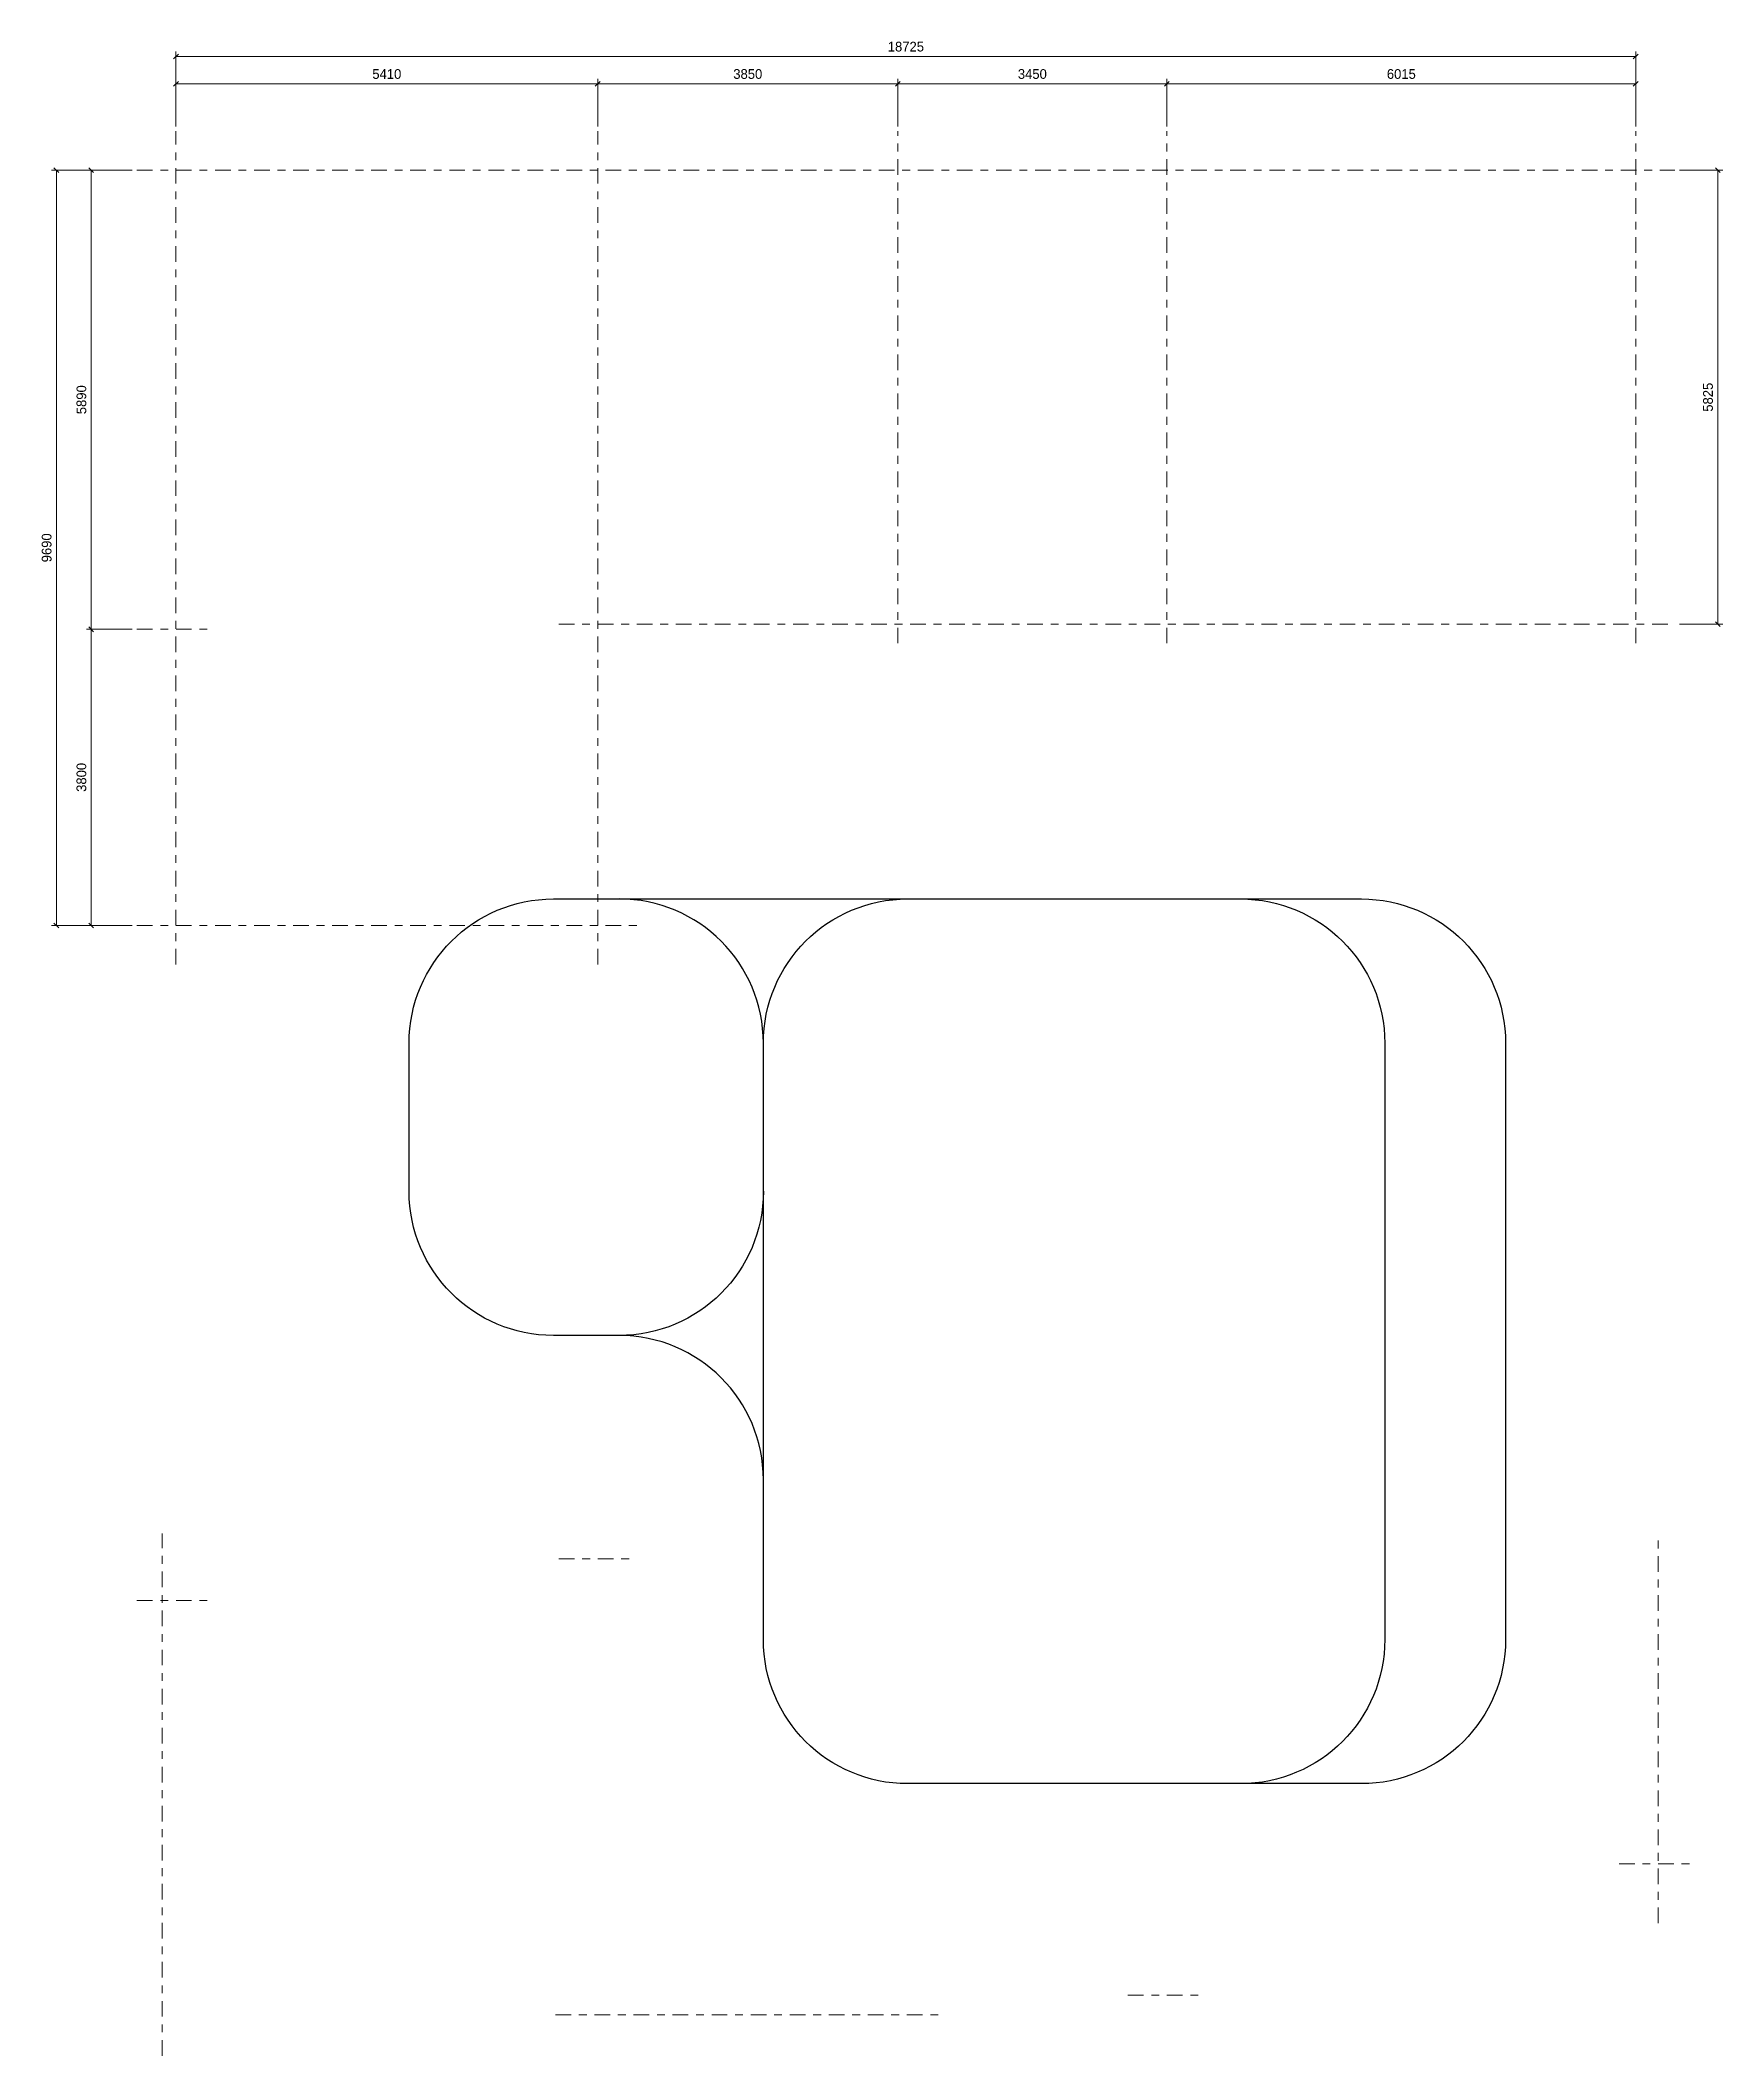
# Model space of a CAD drawing. Header units: metres. Extents: x -0.5 to 21.1, y -24.4 to 1.5.
import ezdxf

# ---------------------------------------------------------------- set-up
doc = ezdxf.new("R2010")
doc.units = ezdxf.units.M
doc.header["$MEASUREMENT"] = 0
doc.linetypes.add('DGN Style 4', pattern=[0.401109, 0.200429, -0.100215, 0.000250537, -0.100215])
for name, color, linetype, lineweight in [('A7_105001', 7, 'Continuous', 0), ('F8_123001', 7, 'Continuous', 0), ('LY_151001_2D', 7, 'Continuous', 0)]:
    doc.layers.add(name, color=color, linetype=linetype, lineweight=lineweight)
doc.styles.add('Style-INTL_ISO', font='INTL_ISO.shx')
doc.dimstyles.new('Bem_1_50_2.5mm', dxfattribs={"dimtxt": 0.125, "dimasz": 0.0625, "dimexe": 0.0625, "dimexo": 0.0625, "dimgap": 0.0625, "dimtad": 1, "dimdec": 0, "dimlfac": 1000, "dimzin": 11, "dimdsep": 46, "dimtxsty": 'Style-INTL_ISO', "dimblk": 'TerminatorOpen', "dimcen": 0, "dimclrd": 7, "dimclre": 7, "dimadec": 4, "dimazin": 3, "dimtfac": 1, "dimtdec": 0, "dimtmove": 0, "dimatfit": 1, "dimldrblk": 'TerminatorOpen', "dimfxl": 1, "dimfrac": 2, "dimtolj": 1, "dimtzin": 11, "dimlwd": 0, "dimlwe": 0, "dimarcsym": 0})

# ---------------------------------------------------------------- blocks, each defined once
blk = doc.blocks.new('_Oblique')
at = {"color": 0, "linetype": 'ByBlock', "lineweight": -2}
blk.add_line((0.5, 0.5), (-0.5, -0.5), dxfattribs=at)
blk = doc.blocks.new('*D12')
at = {"layer": 'A7_105001', "color": 7, "linetype": 'Continuous', "lineweight": 0, "transparency": 16777216}
for p, q in [((1.271, 0.357), (1.271, 0.966)), ((1.271, 0.903), (6.681, 0.903)), ((6.681, 0.357), (6.681, 0.966))]:
    blk.add_line(p, q, dxfattribs=at)
at = {"layer": 'Defpoints', "color": 0, "linetype": 'Continuous', "transparency": 16777216}
for p in [(6.681, 0.903), (1.271, 0.295), (6.681, 0.295)]:
    blk.add_point(p, dxfattribs=at)
at = {"layer": 'A7_105001', "color": 7, "linetype": 'Continuous', "lineweight": 0, "transparency": 16777216, "xscale": 0.0625, "yscale": 0.0625, "zscale": 0.0625, "rotation": 180}
blk.add_blockref('_Oblique', (1.271, 0.903), dxfattribs=at)
at = {"layer": 'A7_105001', "color": 7, "linetype": 'Continuous', "lineweight": 0, "transparency": 16777216, "xscale": 0.0625, "yscale": 0.0625, "zscale": 0.0625}
blk.add_blockref('_Oblique', (6.681, 0.903), dxfattribs=at)
at = {"layer": 'A7_105001', "color": 0, "linetype": 'Continuous', "lineweight": 0, "transparency": 16777216, "insert": (3.976, 1.028), "char_height": 0.125, "attachment_point": 5, "style": 'Style-INTL_ISO'}
blk.add_mtext('\\A1;5410', dxfattribs=at)
blk = doc.blocks.new('TerminatorOpen')
at = {"color": 0, "linetype": 'ByBlock', "lineweight": -2}
for q in [(-1, 0.5), (-1, 0), (-1, -0.5)]:
    blk.add_line((0, 0), q, dxfattribs=at)
blk = doc.blocks.new('*D9')
at = {"layer": 'A7_105001', "color": 7, "linetype": 'Continuous', "lineweight": 0, "transparency": 16777216}
for p, q in [((6.681, 0.357), (6.681, 0.966)), ((6.681, 0.903), (10.531, 0.903)), ((10.531, 0.357), (10.531, 0.966))]:
    blk.add_line(p, q, dxfattribs=at)
at = {"layer": 'Defpoints', "color": 0, "linetype": 'Continuous', "transparency": 16777216}
for p in [(10.531, 0.903), (6.681, 0.295), (10.531, 0.295)]:
    blk.add_point(p, dxfattribs=at)
at = {"layer": 'A7_105001', "color": 7, "linetype": 'Continuous', "lineweight": 0, "transparency": 16777216, "xscale": 0.0625, "yscale": 0.0625, "zscale": 0.0625, "rotation": 180}
blk.add_blockref('_Oblique', (6.681, 0.903), dxfattribs=at)
at = {"layer": 'A7_105001', "color": 7, "linetype": 'Continuous', "lineweight": 0, "transparency": 16777216, "xscale": 0.0625, "yscale": 0.0625, "zscale": 0.0625}
blk.add_blockref('_Oblique', (10.531, 0.903), dxfattribs=at)
at = {"layer": 'A7_105001', "color": 0, "linetype": 'Continuous', "lineweight": 0, "transparency": 16777216, "insert": (8.606, 1.028), "char_height": 0.125, "attachment_point": 5, "style": 'Style-INTL_ISO'}
blk.add_mtext('\\A1;3850', dxfattribs=at)
blk = doc.blocks.new('*D10')
at = {"layer": 'A7_105001', "color": 7, "linetype": 'Continuous', "lineweight": 0, "transparency": 16777216}
for p, q in [((10.531, 0.357), (10.531, 0.966)), ((10.531, 0.903), (13.981, 0.903)), ((13.981, 0.357), (13.981, 0.966))]:
    blk.add_line(p, q, dxfattribs=at)
at = {"layer": 'Defpoints', "color": 0, "linetype": 'Continuous', "transparency": 16777216}
for p in [(13.981, 0.903), (10.531, 0.295), (13.981, 0.295)]:
    blk.add_point(p, dxfattribs=at)
at = {"layer": 'A7_105001', "color": 7, "linetype": 'Continuous', "lineweight": 0, "transparency": 16777216, "xscale": 0.0625, "yscale": 0.0625, "zscale": 0.0625, "rotation": 180}
blk.add_blockref('_Oblique', (10.531, 0.903), dxfattribs=at)
at = {"layer": 'A7_105001', "color": 7, "linetype": 'Continuous', "lineweight": 0, "transparency": 16777216, "xscale": 0.0625, "yscale": 0.0625, "zscale": 0.0625}
blk.add_blockref('_Oblique', (13.981, 0.903), dxfattribs=at)
at = {"layer": 'A7_105001', "color": 0, "linetype": 'Continuous', "lineweight": 0, "transparency": 16777216, "insert": (12.256, 1.028), "char_height": 0.125, "attachment_point": 5, "style": 'Style-INTL_ISO'}
blk.add_mtext('\\A1;3450', dxfattribs=at)
blk = doc.blocks.new('*D11')
at = {"layer": 'A7_105001', "color": 7, "linetype": 'Continuous', "lineweight": 0, "transparency": 16777216}
for p, q in [((13.981, 0.357), (13.981, 0.966)), ((13.981, 0.903), (19.996, 0.903)), ((19.996, 0.357), (19.996, 0.966))]:
    blk.add_line(p, q, dxfattribs=at)
at = {"layer": 'Defpoints', "color": 0, "linetype": 'Continuous', "transparency": 16777216}
for p in [(19.996, 0.903), (13.981, 0.295), (19.996, 0.295)]:
    blk.add_point(p, dxfattribs=at)
at = {"layer": 'A7_105001', "color": 7, "linetype": 'Continuous', "lineweight": 0, "transparency": 16777216, "xscale": 0.0625, "yscale": 0.0625, "zscale": 0.0625, "rotation": 180}
blk.add_blockref('_Oblique', (13.981, 0.903), dxfattribs=at)
at = {"layer": 'A7_105001', "color": 7, "linetype": 'Continuous', "lineweight": 0, "transparency": 16777216, "xscale": 0.0625, "yscale": 0.0625, "zscale": 0.0625}
blk.add_blockref('_Oblique', (19.996, 0.903), dxfattribs=at)
at = {"layer": 'A7_105001', "color": 0, "linetype": 'Continuous', "lineweight": 0, "transparency": 16777216, "insert": (16.989, 1.028), "char_height": 0.125, "attachment_point": 5, "style": 'Style-INTL_ISO'}
blk.add_mtext('\\A1;6015', dxfattribs=at)
blk = doc.blocks.new('*D13')
at = {"layer": 'A7_105001', "color": 7, "linetype": 'Continuous', "lineweight": 0, "transparency": 16777216}
for p, q in [((1.271, 0.357), (1.271, 1.316)), ((19.996, 0.357), (19.996, 1.316)), ((19.996, 1.254), (1.271, 1.254))]:
    blk.add_line(p, q, dxfattribs=at)
at = {"layer": 'Defpoints', "color": 0, "linetype": 'Continuous', "transparency": 16777216}
for p in [(1.271, 1.254), (1.271, 0.295), (19.996, 0.295)]:
    blk.add_point(p, dxfattribs=at)
at = {"layer": 'A7_105001', "color": 7, "linetype": 'Continuous', "lineweight": 0, "transparency": 16777216, "xscale": 0.0625, "yscale": 0.0625, "zscale": 0.0625, "rotation": 180}
blk.add_blockref('_Oblique', (1.271, 1.254), dxfattribs=at)
at = {"layer": 'A7_105001', "color": 7, "linetype": 'Continuous', "lineweight": 0, "transparency": 16777216, "xscale": 0.0625, "yscale": 0.0625, "zscale": 0.0625}
blk.add_blockref('_Oblique', (19.996, 1.254), dxfattribs=at)
at = {"layer": 'A7_105001', "color": 0, "linetype": 'Continuous', "lineweight": 0, "transparency": 16777216, "insert": (10.634, 1.379), "char_height": 0.125, "attachment_point": 5, "style": 'Style-INTL_ISO'}
blk.add_mtext('\\A1;18725', dxfattribs=at)
blk = doc.blocks.new('*D15')
at = {"layer": 'A7_105001', "color": 7, "linetype": 'Continuous', "lineweight": 0, "transparency": 16777216}
for p, q in [((0.709, -0.205), (0.122, -0.205)), ((0.184, -0.205), (0.184, -6.095)), ((0.709, -6.095), (0.122, -6.095))]:
    blk.add_line(p, q, dxfattribs=at)
at = {"layer": 'Defpoints', "color": 0, "linetype": 'Continuous', "transparency": 16777216}
for p in [(0.771, -0.205), (0.184, -6.095), (0.771, -6.095)]:
    blk.add_point(p, dxfattribs=at)
at = {"layer": 'A7_105001', "color": 7, "linetype": 'Continuous', "lineweight": 0, "transparency": 16777216, "xscale": 0.0625, "yscale": 0.0625, "zscale": 0.0625}
for p, rotation in [((0.184, -0.205), 90), ((0.184, -6.095), 270)]:
    blk.add_blockref('_Oblique', p, dxfattribs=dict(at, rotation=rotation))
at = {"layer": 'A7_105001', "color": 0, "linetype": 'Continuous', "lineweight": 0, "transparency": 16777216, "insert": (0.059, -3.15), "char_height": 0.125, "attachment_point": 5, "rotation": 90, "style": 'Style-INTL_ISO'}
blk.add_mtext('\\A1;5890', dxfattribs=at)
blk = doc.blocks.new('*D14')
at = {"layer": 'A7_105001', "color": 7, "linetype": 'Continuous', "lineweight": 0, "transparency": 16777216}
for p, q in [((0.709, -6.095), (0.122, -6.095)), ((0.184, -6.095), (0.184, -9.895)), ((0.709, -9.895), (0.122, -9.895))]:
    blk.add_line(p, q, dxfattribs=at)
at = {"layer": 'Defpoints', "color": 0, "linetype": 'Continuous', "transparency": 16777216}
for p in [(0.771, -6.095), (0.184, -9.895), (0.771, -9.895)]:
    blk.add_point(p, dxfattribs=at)
at = {"layer": 'A7_105001', "color": 7, "linetype": 'Continuous', "lineweight": 0, "transparency": 16777216, "xscale": 0.0625, "yscale": 0.0625, "zscale": 0.0625}
for p, rotation in [((0.184, -6.095), 90), ((0.184, -9.895), 270)]:
    blk.add_blockref('_Oblique', p, dxfattribs=dict(at, rotation=rotation))
at = {"layer": 'A7_105001', "color": 0, "linetype": 'Continuous', "lineweight": 0, "transparency": 16777216, "insert": (0.059, -7.995), "char_height": 0.125, "attachment_point": 5, "rotation": 90, "style": 'Style-INTL_ISO'}
blk.add_mtext('\\A1;3800', dxfattribs=at)
blk = doc.blocks.new('*D16')
at = {"layer": 'A7_105001', "color": 7, "linetype": 'Continuous', "lineweight": 0, "transparency": 16777216}
for p, q in [((0.709, -0.205), (-0.324, -0.205)), ((-0.262, -9.895), (-0.262, -0.205)), ((0.709, -9.895), (-0.324, -9.895))]:
    blk.add_line(p, q, dxfattribs=at)
at = {"layer": 'Defpoints', "color": 0, "linetype": 'Continuous', "transparency": 16777216}
for p in [(-0.262, -0.205), (0.771, -0.205), (0.771, -9.895)]:
    blk.add_point(p, dxfattribs=at)
at = {"layer": 'A7_105001', "color": 7, "linetype": 'Continuous', "lineweight": 0, "transparency": 16777216, "xscale": 0.0625, "yscale": 0.0625, "zscale": 0.0625}
for p, rotation in [((-0.262, -0.205), 90), ((-0.262, -9.895), 270)]:
    blk.add_blockref('_Oblique', p, dxfattribs=dict(at, rotation=rotation))
at = {"layer": 'A7_105001', "color": 0, "linetype": 'Continuous', "lineweight": 0, "transparency": 16777216, "insert": (-0.387, -5.05), "char_height": 0.125, "attachment_point": 5, "rotation": 90, "style": 'Style-INTL_ISO'}
blk.add_mtext('\\A1;9690', dxfattribs=at)
blk = doc.blocks.new('*D17')
at = {"layer": 'A7_105001', "color": 7, "linetype": 'Continuous', "lineweight": 0, "transparency": 16777216}
for p, q in [((20.559, -0.205), (21.111, -0.205)), ((21.048, -6.03), (21.048, -0.205)), ((20.559, -6.03), (21.111, -6.03))]:
    blk.add_line(p, q, dxfattribs=at)
at = {"layer": 'Defpoints', "color": 0, "linetype": 'Continuous', "transparency": 16777216}
for p in [(20.496, -0.205), (21.048, -0.205), (20.496, -6.03)]:
    blk.add_point(p, dxfattribs=at)
at = {"layer": 'A7_105001', "color": 7, "linetype": 'Continuous', "lineweight": 0, "transparency": 16777216, "xscale": 0.0625, "yscale": 0.0625, "zscale": 0.0625}
for p, rotation in [((21.048, -0.205), 90), ((21.048, -6.03), 270)]:
    blk.add_blockref('_Oblique', p, dxfattribs=dict(at, rotation=rotation))
at = {"layer": 'A7_105001', "color": 0, "linetype": 'Continuous', "lineweight": 0, "transparency": 16777216, "insert": (20.923, -3.118), "char_height": 0.125, "attachment_point": 5, "rotation": 90, "style": 'Style-INTL_ISO'}
blk.add_mtext('\\A1;5825', dxfattribs=at)

msp = doc.modelspace()

# ---------------------------------------------------------------- linework, layer by layer
msp.add_line((10.6311, -9.5552, 0.0001), (10.7213, -9.5552, 0.0001))
at = {"layer": 'A7_105001', "linetype": 'DGN Style 4'}
for p, q in [((0.7712, -6.0951, -0.02), (1.7712, -6.0951, -0.02)), ((6.1818, -18.0201, -0.02), (7.1818, -18.0201, -0.02)), ((0.7712, -18.5551, -0.02), (1.7712, -18.5551, -0.02)), ((19.7818, -21.9351, -0.02), (20.7818, -21.9351, -0.02)), ((13.4818, -23.6201, -0.02), (14.4818, -23.6201, -0.02))]:
    msp.add_line(p, q, dxfattribs=at)
at = {"layer": 'F8_123001', "color": 3, "lineweight": 30}
for p, q in [((4.262, -13.3052, 0.0001), (4.262, -11.4052, 0.0001)), ((8.8062, -19.0551, 0.0001), (8.8062, -11.4052, 0.0001)), ((16.7763, -11.4052, 0.0001), (16.7763, -19.0551, 0.0001)), ((18.3263, -11.4052, 0.0001), (18.3263, -19.0551, 0.0001)), ((6.9562, -15.1552, 0.0001), (6.112, -15.1552, 0.0001)), ((16.4763, -20.9051, 0.0001), (10.6311, -20.9051, 0.0001))]:
    msp.add_line(p, q, dxfattribs=at)
at = {"layer": 'F8_123001', "color": 3, "lineweight": 30, "elevation": 0.0001, "flags": 128}
msp.add_lwpolyline([(6.112, -9.5552), (10.7213, -9.5552), (16.4763, -9.5552)], dxfattribs=at)
at = {"layer": 'F8_123001', "color": 3, "lineweight": 30, "extrusion": (0, 0, -1)}
for centre, start, end in [((-6.112, -11.4052, -0.0001), 0, 90), ((-10.6562, -11.4052, -0.0001), 0, 90), ((-14.9263, -11.4052, -0.0001), 90, 180), ((-16.4763, -11.4052, -0.0001), 90, 180), ((-6.112, -13.3052, -0.0001), 270, 0), ((-6.9562, -13.3052, -0.0001), 180, 270), ((-10.6562, -19.0551, -0.0001), 270, 0), ((-14.9263, -19.0551, -0.0001), 180, 270), ((-16.4763, -19.0551, -0.0001), 180, 270)]:
    msp.add_arc(centre, 1.85, start, end, dxfattribs=at)
at = {"layer": 'F8_123001', "color": 3, "lineweight": 30}
for centre in [(6.9562, -11.4052, 0.0001), (6.9562, -17.0052, 0.0001)]:
    msp.add_arc(centre, 1.85, 0, 90, dxfattribs=at)
at = {"layer": 'LY_151001_2D', "linetype": 'DGN Style 4'}
for p, q in [((1.2712, -10.3951, -0.02), (1.2712, 0.2949, -0.02)), ((6.6812, -10.3951, -0.02), (6.6812, 0.2949, -0.02)), ((10.5312, -6.2751, -0.02), (10.5312, 0.2949, -0.02)), ((13.9812, -6.2751, -0.02), (13.9812, 0.2949, -0.02)), ((19.9962, -6.2751, -0.02), (19.9962, 0.2949, -0.02)), ((0.7712, -0.2051, -0.02), (20.4962, -0.2051, -0.02)), ((6.1812, -6.0301, -0.02), (20.4962, -6.0301, -0.02)), ((0.7712, -9.8951, -0.02), (7.1812, -9.8951, -0.02)), ((1.0962, -24.3951, -0.02), (1.0962, -17.6951, -0.02)), ((20.2812, -22.6951, -0.02), (20.2812, -17.6951, -0.02)), ((6.1397, -23.8701, -0.02), (11.1397, -23.8701, -0.02))]:
    msp.add_line(p, q, dxfattribs=at)

# ---------------------------------------------------------------- dimensions: what is measured, and where the dimension line sits
at = {"layer": 'A7_105001', "color": 7, "linetype": 'Continuous', "lineweight": 0}
for base, p1, p2, angle, picture, middle in [((1.2712, 1.254, -0.02), (19.9962, 0.2949, -0.02), (1.2712, 0.2949, -0.02), 180, '*D13', (10.6337, 1.379, -0.02)), ((-0.2616, -0.2051, -0.02), (0.7712, -9.8951, -0.02), (0.7712, -0.2051, -0.02), 90, '*D16', (-0.3866, -5.0501, -0.02)), ((0.1845, -6.0951, -0.02), (0.7712, -0.2051, -0.02), (0.7712, -6.0951, -0.02), 270, '*D15', (0.0595, -3.1501, -0.02)), ((21.0484, -0.2051, -0.02), (20.4962, -6.0301, -0.02), (20.4962, -0.2051, -0.02), 90, '*D17', (20.9234, -3.1176, -0.02)), ((0.1845, -9.8951, -0.02), (0.7712, -6.0951, -0.02), (0.7712, -9.8951, -0.02), 270, '*D14', (0.0595, -7.9951, -0.02))]:
    dim = msp.add_linear_dim(base=base, p1=p1, p2=p2, angle=angle, dimstyle='Bem_1_50_2.5mm', override={"dimblk": 'Oblique'}, dxfattribs=at)
    dim.commit()
    dim.dimension.update_dxf_attribs({"geometry": picture, "text_midpoint": middle})
for base, p1, p2, picture, middle in [((6.6812, 0.9031, -0.02), (1.2712, 0.2949, -0.02), (6.6812, 0.2949, -0.02), '*D12', (3.9762, 1.0281, -0.02)), ((10.5312, 0.9031, -0.02), (6.6812, 0.2949, -0.02), (10.5312, 0.2949, -0.02), '*D9', (8.6062, 1.0281, -0.02)), ((13.9812, 0.9031, -0.02), (10.5312, 0.2949, -0.02), (13.9812, 0.2949, -0.02), '*D10', (12.2562, 1.0281, -0.02)), ((19.9962, 0.9031, -0.02), (13.9812, 0.2949, -0.02), (19.9962, 0.2949, -0.02), '*D11', (16.9887, 1.0281, -0.02))]:
    dim = msp.add_linear_dim(base=base, p1=p1, p2=p2, dimstyle='Bem_1_50_2.5mm', override={"dimblk": 'Oblique'}, dxfattribs=at)
    dim.commit()
    dim.dimension.update_dxf_attribs({"geometry": picture, "text_midpoint": middle})

doc.saveas('drawing.dxf')
